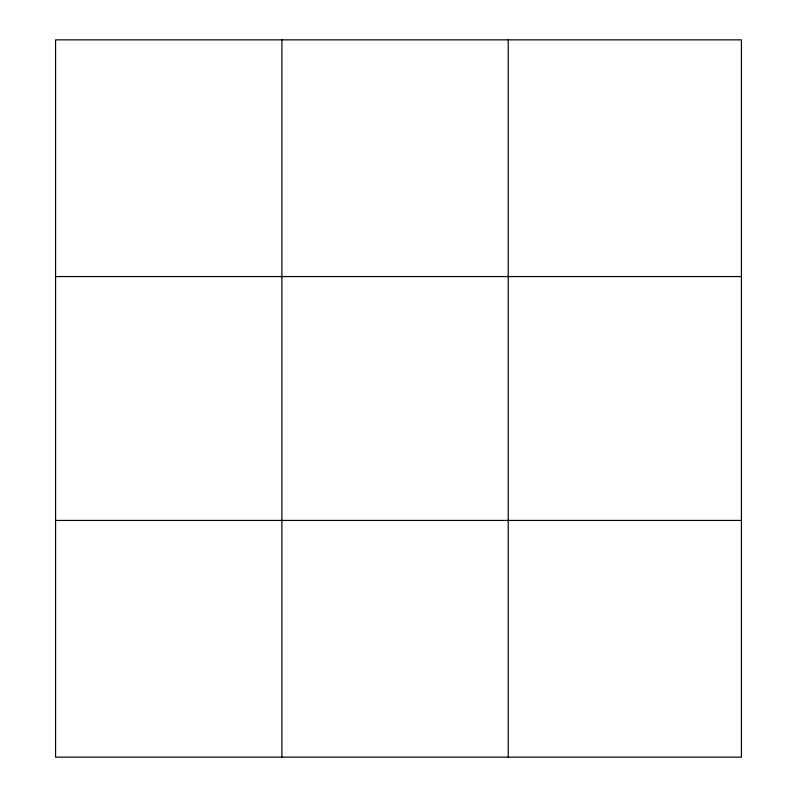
<?xml version="1.0" encoding="UTF-8"?>
<svg xmlns="http://www.w3.org/2000/svg" width="797" height="797" viewBox="0 0 797 797"><rect width="100%" height="100%" fill="white"/><g stroke="black" fill="none" stroke-linecap="round" stroke-linejoin="round"><path stroke-width="1.2" d="M281.909 757.15L281.909 39.85M508.237 757.15L508.237 39.85M55.571 276.559L741.429 276.559M55.571 520.441L741.429 520.441M741.429 738.939L741.429 757.15L55.571 757.15L55.571 39.85L741.429 39.85L741.429 738.939"/></g></svg>
